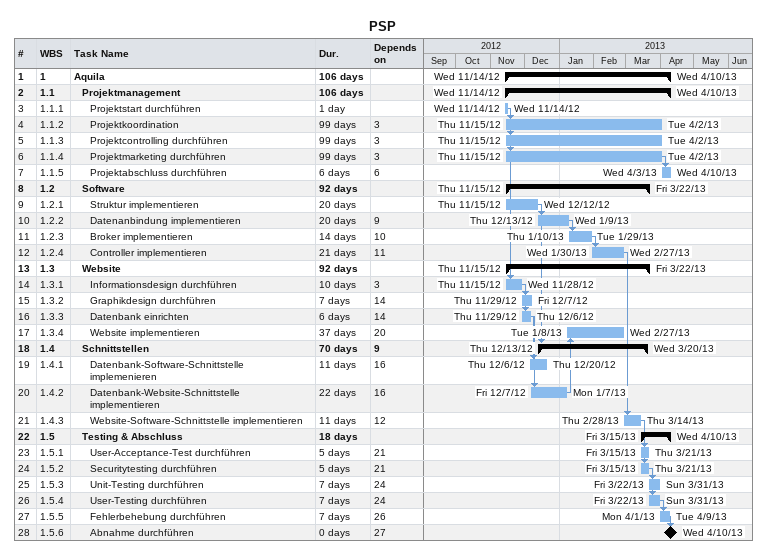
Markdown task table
PSP

| ID | WBS | Task | Duration | Start | Finish | Predecessors |
|---|---|---|---|---|---|---|
| 1 | 1 | **Aquila** | 106d | 2012-11-14 | 2013-04-10 |  |
| 2 | 1.1 | **Projektmanagement** | 106d | 2012-11-14 | 2013-04-10 |  |
| 3 | 1.1.1 | Projektstart durchführen | 1d | 2012-11-14 | 2012-11-14 |  |
| 4 | 1.1.2 | Projektkoordination | 99d | 2012-11-15 | 2013-04-02 | 3 |
| 5 | 1.1.3 | Projektcontrolling durchführen | 99d | 2012-11-15 | 2013-04-02 | 3 |
| 6 | 1.1.4 | Projektmarketing durchführen | 99d | 2012-11-15 | 2013-04-02 | 3 |
| 7 | 1.1.5 | Projektabschluss durchführen | 6d | 2013-04-03 | 2013-04-10 | 6 |
| 8 | 1.2 | **Software** | 92d | 2012-11-15 | 2013-03-22 |  |
| 9 | 1.2.1 | Struktur implementieren | 20d | 2012-11-15 | 2012-12-12 |  |
| 10 | 1.2.2 | Datenanbindung implementieren | 20d | 2012-12-13 | 2013-01-09 | 9 |
| 11 | 1.2.3 | Broker implementieren | 14d | 2013-01-10 | 2013-01-29 | 10 |
| 12 | 1.2.4 | Controller implementieren | 21d | 2013-01-30 | 2013-02-27 | 11 |
| 13 | 1.3 | **Website** | 92d | 2012-11-15 | 2013-03-22 |  |
| 14 | 1.3.1 | Informationsdesign durchführen | 10d | 2012-11-15 | 2012-11-28 | 3 |
| 15 | 1.3.2 | Graphikdesign durchführen | 7d | 2012-11-29 | 2012-12-07 | 14 |
| 16 | 1.3.3 | Datenbank einrichten | 6d | 2012-11-29 | 2012-12-06 | 14 |
| 17 | 1.3.4 | Website implementieren | 37d | 2013-01-08 | 2013-02-27 | 20 |
| 18 | 1.4 | **Schnittstellen** | 70d | 2012-12-13 | 2013-03-20 | 9 |
| 19 | 1.4.1 | Datenbank-Software-Schnittstelle implemenieren | 11d | 2012-12-06 | 2012-12-20 | 16 |
| 20 | 1.4.2 | Datenbank-Website-Schnittstelle implementieren | 22d | 2012-12-07 | 2013-01-07 | 16 |
| 21 | 1.4.3 | Website-Software-Schnittstelle implementieren | 11d | 2013-02-28 | 2013-03-14 | 12 |
| 22 | 1.5 | **Testing & Abschluss** | 18d | 2013-03-15 | 2013-04-10 |  |
| 23 | 1.5.1 | User-Acceptance-Test durchführen | 5d | 2013-03-15 | 2013-03-21 | 21 |
| 24 | 1.5.2 | Securitytesting durchführen | 5d | 2013-03-15 | 2013-03-21 | 21 |
| 25 | 1.5.3 | Unit-Testing durchführen | 7d | 2013-03-22 | 2013-03-31 | 24 |
| 26 | 1.5.4 | User-Testing durchführen | 7d | 2013-03-22 | 2013-03-31 | 24 |
| 27 | 1.5.5 | Fehlerbehebung durchführen | 7d | 2013-04-01 | 2013-04-09 | 26 |
| 28 | 1.5.6 | Abnahme durchführen | 0d | 2013-04-10 | 2013-04-10 | 27 |
